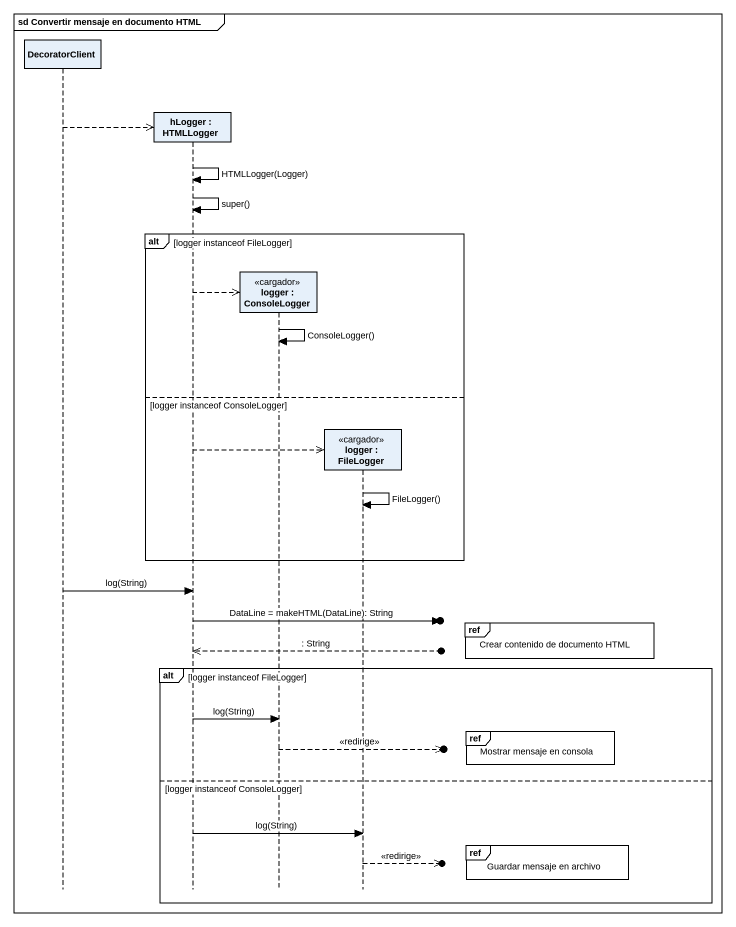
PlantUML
@startuml
mainframe sd Convertir mensaje en documento HTML
hide footbox
participant DecoratorClient
participant "hLogger : HTMLLogger" as hLogger
participant "logger : ConsoleLogger" as logger <<cargador>>
participant "logger : FileLogger" as logger_2 <<cargador>>

DecoratorClient -->> hLogger **
hLogger -> hLogger : HTMLLogger(Logger)
hLogger -> hLogger : super()
alt logger instanceof FileLogger
  hLogger -->> logger **
  logger -> logger : ConsoleLogger()
else logger instanceof ConsoleLogger
  hLogger -->> logger_2 **
  logger_2 -> logger_2 : FileLogger()
end
DecoratorClient -> hLogger : log(String)
hLogger ->o] : DataLine = makeHTML(DataLine): String
ref over logger_2 : Crear contenido de documento HTML
hLogger <<--o] : : String
alt logger instanceof FileLogger
  hLogger -> logger : log(String)
  ref over logger_2 : Mostrar mensaje en consola
  logger -->>o] : <<redirige>>
else logger instanceof ConsoleLogger
  hLogger -> logger_2 : log(String)
  ref over logger_2 : Guardar mensaje en archivo
  logger_2 -->>o] : <<redirige>>
end
@enduml
